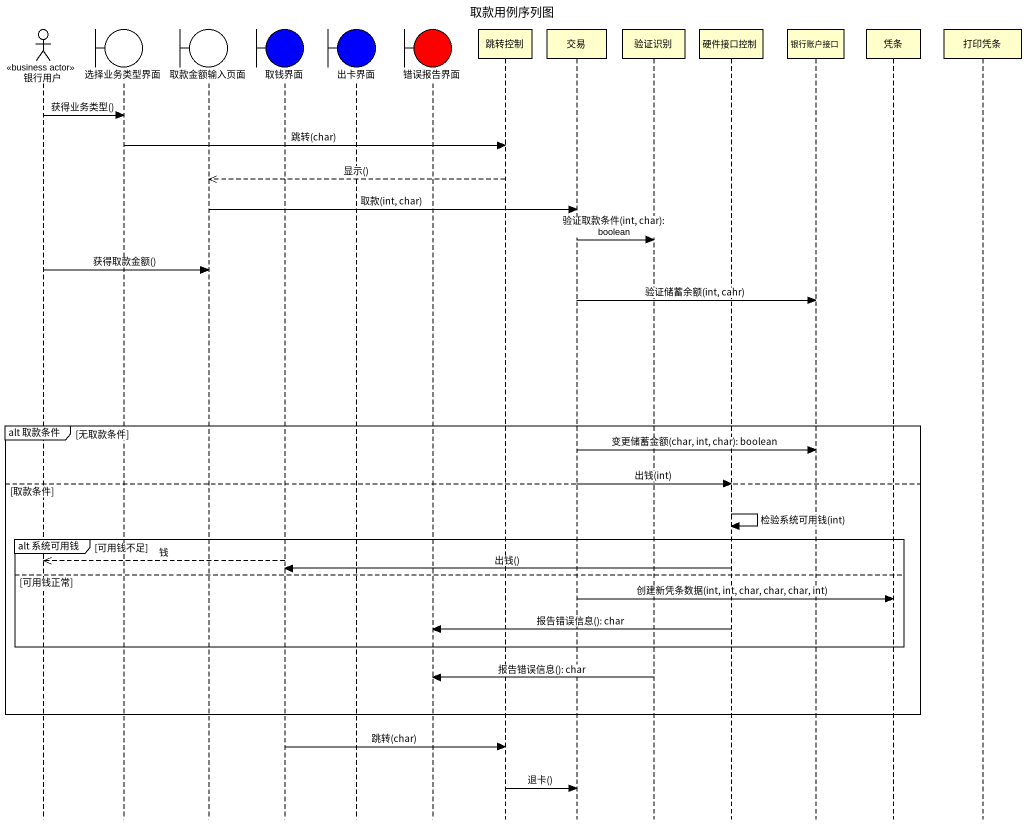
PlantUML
@startuml
title 取款用例序列图
hide footbox
actor 银行用户 <<business actor>>
boundary 选择业务类型界面
boundary 取款金额输入页面
boundary 取钱界面 #0000FF
boundary 出卡界面 #0000FF
boundary 错误报告界面 #FF0000
participant 跳转控制
participant 交易
participant 验证识别
participant 硬件接口控制
participant 银行账户接口
participant 凭条
participant 打印凭条

银行用户 -> 选择业务类型界面 : 获得业务类型()
选择业务类型界面 -> 跳转控制 : 跳转(char)
跳转控制 -->> 取款金额输入页面 : 显示()
取款金额输入页面 -> 交易 : 取款(int, char)
交易 -> 验证识别 : 验证取款条件(int, char): boolean
银行用户 -> 取款金额输入页面 : 获得取款金额()
交易 -> 银行账户接口 : 验证储蓄余额(int, cahr)
group alt 取款条件 [无取款条件]
  交易 -> 银行账户接口 : 变更储蓄金额(char, int, char): boolean
else 取款条件
  交易 -> 硬件接口控制 : 出钱(int)
  硬件接口控制 -> 硬件接口控制 : 检验系统可用钱(int)
  group alt 系统可用钱 [可用钱不足]
    取钱界面 -->> 银行用户 : 钱
    硬件接口控制 -> 取钱界面 : 出钱()
  else 可用钱正常
    交易 -> 凭条 : 创建新凭条数据(int, int, char, char, char, int)
    硬件接口控制 -> 错误报告界面 : 报告错误信息(): char
  end
  验证识别 -> 错误报告界面 : 报告错误信息(): char
end
取钱界面 -> 跳转控制 : 跳转(char)
跳转控制 -> 交易 : 退卡()
@enduml
